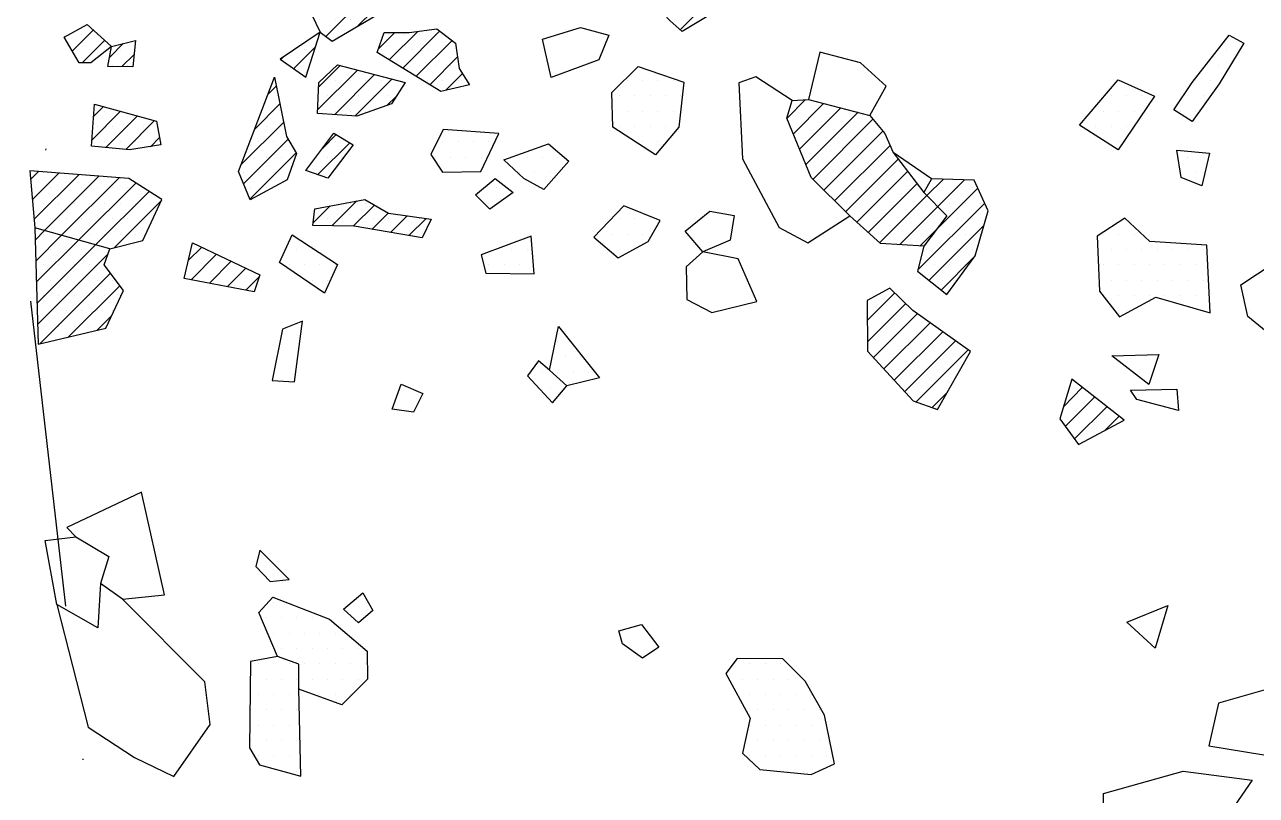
# Model space of a CAD drawing. Header units: metres. Extents: x 384 to 653, y -2222 to -1840.
# Drawn here: x 384.7 to 485, y -1980.7 to -1917.9 of the extents above; entities that cross this region are included whole.
import ezdxf

# ---------------------------------------------------------------- set-up
doc = ezdxf.new("R2010")
doc.units = ezdxf.units.M
doc.header["$LTSCALE"] = 25
doc.header["$MEASUREMENT"] = 0
doc.linetypes.add('STRICHPUNKTX2', pattern=[2, 1, -0.5, 0, -0.5])
doc.layers.get('0').update_dxf_attribs({"linetype": 'CONTINUOUS'})
for name, color, linetype in [('FEUER', 1, 'CONTINUOUS'), ('GRABUNGSGRENZE', 3, 'STRICHPUNKTX2'), ('STEINE', 4, 'CONTINUOUS'), ('STEINESCHRAFF', 4, 'CONTINUOUS')]:
    doc.layers.add(name, color=color, linetype=linetype)

# ---------------------------------------------------------------- blocks, each defined once
blk = doc.blocks.new('*X2')
at = {"color": 0}
for p, q in [((438.07, -1918.37), (442.75, -1913.68)), ((409.24, -1918.91), (412.38, -1915.77)), ((411.85, -1918.06), (413.08, -1916.84)), ((387.95, -1918.98), (388, -1918.93)), ((388.6, -1920.1), (390.32, -1918.39)), ((389.41, -1921.06), (391.24, -1919.23)), ((413.5, -1919.95), (414.86, -1918.59)), ((414.4, -1920.82), (416.72, -1918.5)), ((415.5, -1921.49), (418.5, -1918.49)), ((391.65, -1920.59), (392.74, -1919.5)), ((406.61, -1921.54), (408.4, -1919.75)), ((416.59, -1922.16), (419.5, -1919.26)), ((392.63, -1921.37), (393.64, -1920.37)), ((405.58, -1920.8), (405.86, -1920.52)), ((417.69, -1922.84), (419.94, -1920.58)), ((408.57, -1924.88), (411.81, -1921.65)), ((408.65, -1923.04), (410.41, -1921.28)), ((409.93, -1925.29), (413.21, -1922.01)), ((418.99, -1923.3), (420.36, -1921.94)), ((404.51, -1923.64), (405.2, -1922.95)), ((411.59, -1925.4), (414.61, -1922.38)), ((414.24, -1924.52), (414.97, -1923.79)), ((390.2, -1927.35), (392.54, -1925.01)), ((390.34, -1925.43), (391.15, -1924.62)), ((403.43, -1926.49), (405.5, -1924.41)), ((391.35, -1927.96), (393.92, -1925.39)), ((392.96, -1928.12), (395.31, -1925.77)), ((402.34, -1929.35), (405.81, -1925.88)), ((394.96, -1927.89), (395.7, -1927.14)), ((408.93, -1928.06), (410.08, -1926.91)), ((402.54, -1930.91), (406.18, -1927.28)), ((408.59, -1930.16), (411.18, -1927.58)), ((403.06, -1932.16), (406.83, -1928.39)), ((385.22, -1930.56), (385.86, -1929.91)), ((385.36, -1932.19), (387.5, -1930.04)), ((385.49, -1933.82), (389.14, -1930.17)), ((386.36, -1934.72), (390.78, -1930.3)), ((387.74, -1935.1), (392.41, -1930.43)), ((389.12, -1935.49), (393.77, -1930.85)), ((390.51, -1935.87), (394.85, -1931.53)), ((392.05, -1936.1), (395.84, -1932.3)), ((408.2, -1934.1), (409.59, -1932.7)), ((409.72, -1934.34), (411.75, -1932.31)), ((411.46, -1934.37), (413.19, -1932.64)), ((412.98, -1934.62), (414.3, -1933.29)), ((414.49, -1934.87), (415.85, -1933.52)), ((416, -1935.13), (417.4, -1933.73)), ((385.58, -1935.5), (386.36, -1934.72)), ((385.63, -1937.22), (387.74, -1935.1)), ((385.68, -1938.93), (389.12, -1935.49)), ((385.73, -1940.65), (390.51, -1935.87)), ((398.05, -1937.17), (399.15, -1936.07)), ((385.78, -1942.37), (391.5, -1936.65)), ((398.27, -1938.72), (400.35, -1936.64)), ((399.76, -1939), (401.54, -1937.21)), ((385.98, -1943.93), (391.71, -1938.2)), ((401.24, -1939.28), (402.74, -1937.78)), ((388.3, -1943.38), (392.47, -1939.21)), ((402.73, -1939.56), (403.83, -1938.46)), ((390.62, -1942.83), (391.82, -1941.64))]:
    blk.add_line(p, q, dxfattribs=at)
blk = doc.blocks.new('*X3')
at = {"color": 0}
for p, q in [((446.77, -1925.58), (448.28, -1924.06)), ((447.28, -1926.83), (449.74, -1924.37)), ((447.79, -1928.09), (451.15, -1924.73)), ((448.3, -1929.35), (452.55, -1925.09)), ((448.87, -1930.55), (453.75, -1925.66)), ((449.76, -1931.43), (454.55, -1926.63)), ((450.64, -1932.31), (455.16, -1927.79)), ((451.53, -1933.19), (455.83, -1928.89)), ((452.44, -1934.04), (456.59, -1929.89)), ((453.37, -1934.88), (457.35, -1930.9)), ((458.15, -1931.87), (459.49, -1930.53)), ((458.92, -1934.64), (462.29, -1931.27)), ((459.03, -1932.76), (461.2, -1930.58)), ((454.3, -1935.72), (458.15, -1931.87)), ((455.91, -1935.88), (459.03, -1932.76)), ((457.4, -1937.93), (462.85, -1932.48)), ((457.58, -1935.98), (458.92, -1934.64)), ((458.31, -1938.78), (462.79, -1934.3)), ((459.3, -1939.56), (461.99, -1936.87)), ((453.3, -1942.02), (455.53, -1939.8)), ((453.32, -1943.77), (456.42, -1940.67)), ((453.8, -1945.06), (457.36, -1941.5)), ((454.65, -1945.98), (458.4, -1942.23)), ((455.49, -1946.9), (459.43, -1942.97)), ((456.34, -1947.82), (460.46, -1943.7)), ((457.27, -1948.66), (461.5, -1944.44)), ((458.57, -1949.13), (459.81, -1947.89)), ((469.25, -1949.06), (470.79, -1947.51)), ((469.4, -1950.67), (471.79, -1948.29)), ((470.15, -1951.69), (472.78, -1949.06)), ((472.61, -1951), (473.78, -1949.83)), ((491.14, -1967.83), (493.98, -1964.98)), ((490.82, -1969.91), (494.64, -1966.09)), ((490.51, -1971.99), (495.3, -1967.19)), ((491.53, -1972.74), (495.3, -1968.97))]:
    blk.add_line(p, q, dxfattribs=at)
blk = doc.blocks.new('*X4')
at = {"color": 0}
for p, q in [((389.375, -1918.75), (389.375, -1918.75)), ((390.625, -1918.75), (390.625, -1918.75)), ((388.75, -1920), (388.75, -1920)), ((390, -1920), (390, -1920)), ((391.25, -1920), (391.25, -1920)), ((392.5, -1920), (392.5, -1920)), ((391.875, -1921.25), (391.875, -1921.25)), ((393.125, -1921.25), (393.125, -1921.25)), ((391.25, -1925), (391.25, -1925)), ((392.5, -1925), (392.5, -1925)), ((390.625, -1926.25), (390.625, -1926.25)), ((391.875, -1926.25), (391.875, -1926.25)), ((393.125, -1926.25), (393.125, -1926.25)), ((394.375, -1926.25), (394.375, -1926.25)), ((391.25, -1927.5), (391.25, -1927.5)), ((392.5, -1927.5), (392.5, -1927.5)), ((393.75, -1927.5), (393.75, -1927.5)), ((395, -1927.5), (395, -1927.5)), ((386.25, -1930), (386.25, -1930)), ((385.625, -1931.25), (385.625, -1931.25)), ((386.875, -1931.25), (386.875, -1931.25)), ((388.125, -1931.25), (388.125, -1931.25)), ((389.375, -1931.25), (389.375, -1931.25)), ((390.625, -1931.25), (390.625, -1931.25)), ((391.875, -1931.25), (391.875, -1931.25)), ((393.125, -1931.25), (393.125, -1931.25)), ((394.375, -1931.25), (394.375, -1931.25)), ((386.25, -1932.5), (386.25, -1932.5)), ((387.5, -1932.5), (387.5, -1932.5)), ((388.75, -1932.5), (388.75, -1932.5)), ((390, -1932.5), (390, -1932.5)), ((391.25, -1932.5), (391.25, -1932.5)), ((392.5, -1932.5), (392.5, -1932.5)), ((393.75, -1932.5), (393.75, -1932.5)), ((395, -1932.5), (395, -1932.5)), ((385.625, -1933.75), (385.625, -1933.75)), ((386.875, -1933.75), (386.875, -1933.75)), ((388.125, -1933.75), (388.125, -1933.75)), ((389.375, -1933.75), (389.375, -1933.75)), ((390.625, -1933.75), (390.625, -1933.75)), ((391.875, -1933.75), (391.875, -1933.75)), ((393.125, -1933.75), (393.125, -1933.75)), ((394.375, -1933.75), (394.375, -1933.75)), ((386.25, -1935), (386.25, -1935)), ((387.5, -1935), (387.5, -1935)), ((388.75, -1935), (388.75, -1935)), ((390, -1935), (390, -1935)), ((391.25, -1935), (391.25, -1935)), ((392.5, -1935), (392.5, -1935)), ((393.75, -1935), (393.75, -1935)), ((385.625, -1936.25), (385.625, -1936.25)), ((386.875, -1936.25), (386.875, -1936.25)), ((388.125, -1936.25), (388.125, -1936.25)), ((389.375, -1936.25), (389.375, -1936.25)), ((390.625, -1936.25), (390.625, -1936.25)), ((386.25, -1937.5), (386.25, -1937.5)), ((387.5, -1937.5), (387.5, -1937.5)), ((388.75, -1937.5), (388.75, -1937.5)), ((390, -1937.5), (390, -1937.5)), ((386.875, -1938.75), (386.875, -1938.75)), ((388.125, -1938.75), (388.125, -1938.75)), ((389.375, -1938.75), (389.375, -1938.75)), ((390.625, -1938.75), (390.625, -1938.75)), ((391.875, -1938.75), (391.875, -1938.75)), ((386.25, -1940), (386.25, -1940)), ((387.5, -1940), (387.5, -1940)), ((388.75, -1940), (388.75, -1940)), ((390, -1940), (390, -1940)), ((391.25, -1940), (391.25, -1940)), ((392.5, -1940), (392.5, -1940)), ((386.875, -1941.25), (386.875, -1941.25)), ((388.125, -1941.25), (388.125, -1941.25)), ((389.375, -1941.25), (389.375, -1941.25)), ((390.625, -1941.25), (390.625, -1941.25)), ((391.875, -1941.25), (391.875, -1941.25)), ((386.25, -1942.5), (386.25, -1942.5)), ((387.5, -1942.5), (387.5, -1942.5)), ((388.75, -1942.5), (388.75, -1942.5)), ((390, -1942.5), (390, -1942.5)), ((391.25, -1942.5), (391.25, -1942.5)), ((405, -1965), (405, -1965)), ((404.375, -1966.25), (404.375, -1966.25)), ((405.625, -1966.25), (405.625, -1966.25)), ((406.875, -1966.25), (406.875, -1966.25)), ((408.125, -1966.25), (408.125, -1966.25)), ((405, -1967.5), (405, -1967.5)), ((406.25, -1967.5), (406.25, -1967.5)), ((407.5, -1967.5), (407.5, -1967.5)), ((408.75, -1967.5), (408.75, -1967.5)), ((410, -1967.5), (410, -1967.5)), ((405.625, -1968.75), (405.625, -1968.75)), ((406.875, -1968.75), (406.875, -1968.75)), ((408.125, -1968.75), (408.125, -1968.75)), ((409.375, -1968.75), (409.375, -1968.75)), ((410.625, -1968.75), (410.625, -1968.75)), ((411.875, -1968.75), (411.875, -1968.75)), ((403.75, -1970), (403.75, -1970)), ((405, -1970), (405, -1970)), ((406.25, -1970), (406.25, -1970)), ((407.5, -1970), (407.5, -1970)), ((408.75, -1970), (408.75, -1970)), ((410, -1970), (410, -1970)), ((411.25, -1970), (411.25, -1970)), ((412.5, -1970), (412.5, -1970)), ((403.125, -1971.25), (403.125, -1971.25)), ((404.375, -1971.25), (404.375, -1971.25)), ((405.625, -1971.25), (405.625, -1971.25)), ((406.875, -1971.25), (406.875, -1971.25)), ((408.125, -1971.25), (408.125, -1971.25)), ((409.375, -1971.25), (409.375, -1971.25)), ((410.625, -1971.25), (410.625, -1971.25)), ((411.875, -1971.25), (411.875, -1971.25)), ((403.75, -1972.5), (403.75, -1972.5)), ((405, -1972.5), (405, -1972.5)), ((406.25, -1972.5), (406.25, -1972.5)), ((408.75, -1972.5), (408.75, -1972.5)), ((410, -1972.5), (410, -1972.5)), ((411.25, -1972.5), (411.25, -1972.5)), ((403.125, -1973.75), (403.125, -1973.75)), ((404.375, -1973.75), (404.375, -1973.75)), ((405.625, -1973.75), (405.625, -1973.75)), ((406.875, -1973.75), (406.875, -1973.75)), ((403.75, -1975), (403.75, -1975)), ((405, -1975), (405, -1975)), ((406.25, -1975), (406.25, -1975)), ((403.125, -1976.25), (403.125, -1976.25)), ((404.375, -1976.25), (404.375, -1976.25)), ((405.625, -1976.25), (405.625, -1976.25)), ((406.875, -1976.25), (406.875, -1976.25)), ((403.75, -1977.5), (403.75, -1977.5)), ((405, -1977.5), (405, -1977.5)), ((406.25, -1977.5), (406.25, -1977.5)), ((406.875, -1978.75), (406.875, -1978.75))]:
    blk.add_line(p, q, dxfattribs=at)
blk = doc.blocks.new('*X5')
at = {"color": 0}
for p, q in [((412.5, -1902.5), (412.5, -1902.5)), ((411.875, -1903.75), (411.875, -1903.75)), ((413.125, -1903.75), (413.125, -1903.75)), ((414.375, -1903.75), (414.375, -1903.75)), ((415.625, -1903.75), (415.625, -1903.75)), ((411.25, -1905), (411.25, -1905)), ((412.5, -1905), (412.5, -1905)), ((413.75, -1905), (413.75, -1905)), ((415, -1905), (415, -1905)), ((416.25, -1905), (416.25, -1905)), ((411.875, -1906.25), (411.875, -1906.25)), ((413.125, -1906.25), (413.125, -1906.25)), ((414.375, -1906.25), (414.375, -1906.25)), ((415.625, -1906.25), (415.625, -1906.25)), ((416.875, -1906.25), (416.875, -1906.25)), ((412.5, -1907.5), (412.5, -1907.5)), ((413.75, -1907.5), (413.75, -1907.5)), ((415, -1907.5), (415, -1907.5)), ((416.25, -1907.5), (416.25, -1907.5)), ((417.5, -1907.5), (417.5, -1907.5)), ((413.125, -1908.75), (413.125, -1908.75)), ((414.375, -1908.75), (414.375, -1908.75)), ((415.625, -1908.75), (415.625, -1908.75)), ((416.875, -1908.75), (416.875, -1908.75)), ((415, -1910), (415, -1910)), ((416.25, -1910), (416.25, -1910)), ((417.5, -1910), (417.5, -1910)), ((419.375, -1911.25), (419.375, -1911.25)), ((403.75, -1912.5), (403.75, -1912.5)), ((405, -1912.5), (405, -1912.5)), ((406.25, -1912.5), (406.25, -1912.5)), ((418.75, -1912.5), (418.75, -1912.5)), ((420, -1912.5), (420, -1912.5)), ((405.625, -1913.75), (405.625, -1913.75)), ((406.875, -1913.75), (406.875, -1913.75)), ((414.375, -1913.75), (414.375, -1913.75)), ((415.625, -1913.75), (415.625, -1913.75)), ((418.125, -1913.75), (418.125, -1913.75)), ((419.375, -1913.75), (419.375, -1913.75)), ((411.25, -1915), (411.25, -1915)), ((413.75, -1915), (413.75, -1915)), ((415, -1915), (415, -1915)), ((418.75, -1915), (418.75, -1915)), ((409.375, -1916.25), (409.375, -1916.25)), ((410.625, -1916.25), (410.625, -1916.25)), ((411.875, -1916.25), (411.875, -1916.25)), ((408.75, -1917.5), (408.75, -1917.5)), ((410, -1917.5), (410, -1917.5)), ((411.25, -1917.5), (411.25, -1917.5)), ((412.5, -1917.5), (412.5, -1917.5)), ((409.375, -1918.75), (409.375, -1918.75)), ((410.625, -1918.75), (410.625, -1918.75)), ((414.375, -1918.75), (414.375, -1918.75)), ((415.625, -1918.75), (415.625, -1918.75)), ((416.875, -1918.75), (416.875, -1918.75)), ((418.125, -1918.75), (418.125, -1918.75)), ((407.5, -1920), (407.5, -1920)), ((413.75, -1920), (413.75, -1920)), ((415, -1920), (415, -1920)), ((416.25, -1920), (416.25, -1920)), ((417.5, -1920), (417.5, -1920)), ((418.75, -1920), (418.75, -1920)), ((406.875, -1921.25), (406.875, -1921.25)), ((415.625, -1921.25), (415.625, -1921.25)), ((416.875, -1921.25), (416.875, -1921.25)), ((418.125, -1921.25), (418.125, -1921.25)), ((419.375, -1921.25), (419.375, -1921.25)), ((405, -1922.5), (405, -1922.5)), ((410, -1922.5), (410, -1922.5)), ((411.25, -1922.5), (411.25, -1922.5)), ((412.5, -1922.5), (412.5, -1922.5)), ((413.75, -1922.5), (413.75, -1922.5)), ((415, -1922.5), (415, -1922.5)), ((417.5, -1922.5), (417.5, -1922.5)), ((418.75, -1922.5), (418.75, -1922.5)), ((420, -1922.5), (420, -1922.5)), ((409.375, -1923.75), (409.375, -1923.75)), ((410.625, -1923.75), (410.625, -1923.75)), ((411.875, -1923.75), (411.875, -1923.75)), ((413.125, -1923.75), (413.125, -1923.75)), ((414.375, -1923.75), (414.375, -1923.75)), ((405, -1925), (405, -1925)), ((408.75, -1925), (408.75, -1925)), ((410, -1925), (410, -1925)), ((411.25, -1925), (411.25, -1925)), ((412.5, -1925), (412.5, -1925)), ((404.375, -1926.25), (404.375, -1926.25)), ((405.625, -1926.25), (405.625, -1926.25)), ((403.75, -1927.5), (403.75, -1927.5)), ((405, -1927.5), (405, -1927.5)), ((406.25, -1927.5), (406.25, -1927.5)), ((410, -1927.5), (410, -1927.5)), ((418.75, -1927.5), (418.75, -1927.5)), ((420, -1927.5), (420, -1927.5)), ((421.25, -1927.5), (421.25, -1927.5)), ((422.5, -1927.5), (422.5, -1927.5)), ((403.125, -1928.75), (403.125, -1928.75)), ((404.375, -1928.75), (404.375, -1928.75)), ((405.625, -1928.75), (405.625, -1928.75)), ((409.375, -1928.75), (409.375, -1928.75)), ((410.625, -1928.75), (410.625, -1928.75)), ((418.125, -1928.75), (418.125, -1928.75)), ((419.375, -1928.75), (419.375, -1928.75)), ((420.625, -1928.75), (420.625, -1928.75)), ((421.875, -1928.75), (421.875, -1928.75)), ((402.5, -1930), (402.5, -1930)), ((403.75, -1930), (403.75, -1930)), ((405, -1930), (405, -1930)), ((406.25, -1930), (406.25, -1930)), ((408.75, -1930), (408.75, -1930)), ((403.125, -1931.25), (403.125, -1931.25)), ((404.375, -1931.25), (404.375, -1931.25)), ((423.125, -1931.25), (423.125, -1931.25)), ((411.25, -1932.5), (411.25, -1932.5)), ((412.5, -1932.5), (412.5, -1932.5)), ((422.5, -1932.5), (422.5, -1932.5)), ((409.375, -1933.75), (409.375, -1933.75)), ((410.625, -1933.75), (410.625, -1933.75)), ((411.875, -1933.75), (411.875, -1933.75)), ((413.125, -1933.75), (413.125, -1933.75)), ((414.375, -1933.75), (414.375, -1933.75)), ((415.625, -1933.75), (415.625, -1933.75)), ((416.875, -1933.75), (416.875, -1933.75)), ((416.25, -1935), (416.25, -1935)), ((406.875, -1936.25), (406.875, -1936.25)), ((408.125, -1936.25), (408.125, -1936.25)), ((406.25, -1937.5), (406.25, -1937.5)), ((407.5, -1937.5), (407.5, -1937.5)), ((408.75, -1937.5), (408.75, -1937.5)), ((410, -1937.5), (410, -1937.5)), ((408.125, -1938.75), (408.125, -1938.75)), ((409.375, -1938.75), (409.375, -1938.75))]:
    blk.add_line(p, q, dxfattribs=at)
blk = doc.blocks.new('*X9')
at = {"color": 0}
for p, q in [((482.5, -1920), (482.5, -1920)), ((481.875, -1921.25), (481.875, -1921.25)), ((433.75, -1922.5), (433.75, -1922.5)), ((435, -1922.5), (435, -1922.5)), ((436.25, -1922.5), (436.25, -1922.5)), ((437.5, -1922.5), (437.5, -1922.5)), ((473.75, -1922.5), (473.75, -1922.5)), ((480, -1922.5), (480, -1922.5)), ((481.25, -1922.5), (481.25, -1922.5)), ((433.125, -1923.75), (433.125, -1923.75)), ((434.375, -1923.75), (434.375, -1923.75)), ((435.625, -1923.75), (435.625, -1923.75)), ((436.875, -1923.75), (436.875, -1923.75)), ((438.125, -1923.75), (438.125, -1923.75)), ((473.125, -1923.75), (473.125, -1923.75)), ((474.375, -1923.75), (474.375, -1923.75)), ((475.625, -1923.75), (475.625, -1923.75)), ((479.375, -1923.75), (479.375, -1923.75)), ((480.625, -1923.75), (480.625, -1923.75)), ((433.75, -1925), (433.75, -1925)), ((435, -1925), (435, -1925)), ((436.25, -1925), (436.25, -1925)), ((437.5, -1925), (437.5, -1925)), ((472.5, -1925), (472.5, -1925)), ((473.75, -1925), (473.75, -1925)), ((475, -1925), (475, -1925)), ((478.75, -1925), (478.75, -1925)), ((480, -1925), (480, -1925)), ((433.125, -1926.25), (433.125, -1926.25)), ((434.375, -1926.25), (434.375, -1926.25)), ((435.625, -1926.25), (435.625, -1926.25)), ((436.875, -1926.25), (436.875, -1926.25)), ((471.875, -1926.25), (471.875, -1926.25)), ((473.125, -1926.25), (473.125, -1926.25)), ((474.375, -1926.25), (474.375, -1926.25)), ((435, -1927.5), (435, -1927.5)), ((436.25, -1927.5), (436.25, -1927.5)), ((473.75, -1927.5), (473.75, -1927.5)), ((424.375, -1928.75), (424.375, -1928.75)), ((425.625, -1928.75), (425.625, -1928.75)), ((426.875, -1928.75), (426.875, -1928.75)), ((428.125, -1928.75), (428.125, -1928.75)), ((479.375, -1928.75), (479.375, -1928.75)), ((480.625, -1928.75), (480.625, -1928.75)), ((425, -1930), (425, -1930)), ((426.25, -1930), (426.25, -1930)), ((427.5, -1930), (427.5, -1930)), ((480, -1930), (480, -1930)), ((426.875, -1931.25), (426.875, -1931.25)), ((458.125, -1931.25), (458.125, -1931.25)), ((459.375, -1931.25), (459.375, -1931.25)), ((460.625, -1931.25), (460.625, -1931.25)), ((461.875, -1931.25), (461.875, -1931.25)), ((460, -1932.5), (460, -1932.5)), ((461.25, -1932.5), (461.25, -1932.5)), ((462.5, -1932.5), (462.5, -1932.5)), ((433.125, -1933.75), (433.125, -1933.75)), ((434.375, -1933.75), (434.375, -1933.75)), ((435.625, -1933.75), (435.625, -1933.75)), ((460.625, -1933.75), (460.625, -1933.75)), ((461.875, -1933.75), (461.875, -1933.75)), ((432.5, -1935), (432.5, -1935)), ((433.75, -1935), (433.75, -1935)), ((435, -1935), (435, -1935)), ((458.75, -1935), (458.75, -1935)), ((460, -1935), (460, -1935)), ((461.25, -1935), (461.25, -1935)), ((462.5, -1935), (462.5, -1935)), ((472.5, -1935), (472.5, -1935)), ((473.75, -1935), (473.75, -1935)), ((475, -1935), (475, -1935)), ((423.125, -1936.25), (423.125, -1936.25)), ((424.375, -1936.25), (424.375, -1936.25)), ((425.625, -1936.25), (425.625, -1936.25)), ((433.125, -1936.25), (433.125, -1936.25)), ((458.125, -1936.25), (458.125, -1936.25)), ((459.375, -1936.25), (459.375, -1936.25)), ((460.625, -1936.25), (460.625, -1936.25)), ((461.875, -1936.25), (461.875, -1936.25)), ((473.125, -1936.25), (473.125, -1936.25)), ((474.375, -1936.25), (474.375, -1936.25)), ((475.625, -1936.25), (475.625, -1936.25)), ((476.875, -1936.25), (476.875, -1936.25)), ((478.125, -1936.25), (478.125, -1936.25)), ((479.375, -1936.25), (479.375, -1936.25)), ((480.625, -1936.25), (480.625, -1936.25)), ((422.5, -1937.5), (422.5, -1937.5)), ((423.75, -1937.5), (423.75, -1937.5)), ((425, -1937.5), (425, -1937.5)), ((458.75, -1937.5), (458.75, -1937.5)), ((460, -1937.5), (460, -1937.5)), ((461.25, -1937.5), (461.25, -1937.5)), ((472.5, -1937.5), (472.5, -1937.5)), ((473.75, -1937.5), (473.75, -1937.5)), ((475, -1937.5), (475, -1937.5)), ((476.25, -1937.5), (476.25, -1937.5)), ((477.5, -1937.5), (477.5, -1937.5)), ((478.75, -1937.5), (478.75, -1937.5)), ((480, -1937.5), (480, -1937.5)), ((459.375, -1938.75), (459.375, -1938.75)), ((473.125, -1938.75), (473.125, -1938.75)), ((474.375, -1938.75), (474.375, -1938.75)), ((475.625, -1938.75), (475.625, -1938.75)), ((476.875, -1938.75), (476.875, -1938.75)), ((478.125, -1938.75), (478.125, -1938.75)), ((479.375, -1938.75), (479.375, -1938.75)), ((480.625, -1938.75), (480.625, -1938.75)), ((484.375, -1938.75), (484.375, -1938.75)), ((472.5, -1940), (472.5, -1940)), ((473.75, -1940), (473.75, -1940)), ((475, -1940), (475, -1940)), ((476.25, -1940), (476.25, -1940)), ((477.5, -1940), (477.5, -1940)), ((478.75, -1940), (478.75, -1940)), ((480, -1940), (480, -1940)), ((474.375, -1941.25), (474.375, -1941.25)), ((480.625, -1941.25), (480.625, -1941.25)), ((484.375, -1941.25), (484.375, -1941.25)), ((428.125, -1943.75), (428.125, -1943.75)), ((428.75, -1945), (428.75, -1945)), ((430, -1945), (430, -1945)), ((426.875, -1946.25), (426.875, -1946.25)), ((428.125, -1946.25), (428.125, -1946.25)), ((429.375, -1946.25), (429.375, -1946.25)), ((430.625, -1946.25), (430.625, -1946.25)), ((427.5, -1947.5), (427.5, -1947.5))]:
    blk.add_line(p, q, dxfattribs=at)
blk = doc.blocks.new('*X10')
at = {"color": 0}
for p, q in [((442.5, -1970), (442.5, -1970)), ((443.75, -1970), (443.75, -1970)), ((445, -1970), (445, -1970)), ((446.25, -1970), (446.25, -1970)), ((443.125, -1971.25), (443.125, -1971.25)), ((444.375, -1971.25), (444.375, -1971.25)), ((445.625, -1971.25), (445.625, -1971.25)), ((446.875, -1971.25), (446.875, -1971.25)), ((443.75, -1972.5), (443.75, -1972.5)), ((445, -1972.5), (445, -1972.5)), ((446.25, -1972.5), (446.25, -1972.5)), ((447.5, -1972.5), (447.5, -1972.5)), ((448.75, -1972.5), (448.75, -1972.5)), ((444.375, -1973.75), (444.375, -1973.75)), ((445.625, -1973.75), (445.625, -1973.75)), ((446.875, -1973.75), (446.875, -1973.75)), ((448.125, -1973.75), (448.125, -1973.75)), ((449.375, -1973.75), (449.375, -1973.75)), ((443.75, -1975), (443.75, -1975)), ((445, -1975), (445, -1975)), ((446.25, -1975), (446.25, -1975)), ((447.5, -1975), (447.5, -1975)), ((448.75, -1975), (448.75, -1975)), ((444.375, -1976.25), (444.375, -1976.25)), ((445.625, -1976.25), (445.625, -1976.25)), ((446.875, -1976.25), (446.875, -1976.25)), ((448.125, -1976.25), (448.125, -1976.25)), ((449.375, -1976.25), (449.375, -1976.25)), ((443.75, -1977.5), (443.75, -1977.5)), ((445, -1977.5), (445, -1977.5)), ((446.25, -1977.5), (446.25, -1977.5)), ((447.5, -1977.5), (447.5, -1977.5)), ((448.75, -1977.5), (448.75, -1977.5)), ((450, -1977.5), (450, -1977.5)), ((446.875, -1978.75), (446.875, -1978.75)), ((448.125, -1978.75), (448.125, -1978.75))]:
    blk.add_line(p, q, dxfattribs=at)

msp = doc.modelspace()

# ---------------------------------------------------------------- linework, layer by layer
at = {"layer": 'GRABUNGSGRENZE', "flags": 128}
msp.add_lwpolyline([(386, -1840.76), (385.07, -1877.54), (388.09, -1920.24), (384.73, -1936.28), (390.28, -1984.84), (395.05, -2023.22), (394.2, -2101), (396.22, -2219.35)], dxfattribs=at)
at = {"layer": 'STEINE'}
for points in [[(437.26, -1917.64), (433.66, -1913.81), (437.02, -1912.5), (441.66, -1913.02), (442.93, -1913.79), (441.34, -1916.64), (438.23, -1918.51), (437.26, -1917.64)], [(413.32, -1917.21), (411.29, -1914.1), (408.07, -1917.09), (408.78, -1918.57), (409.75, -1919.29), (413.32, -1917.21)], [(389.16, -1921.06), (387.94, -1918.96), (389.83, -1917.95), (391.81, -1919.74), (390.13, -1921.06), (389.16, -1921.06)], [(427.57, -1922.25), (426.86, -1919.14), (429.97, -1918.18), (432.26, -1918.8), (431.44, -1920.83), (427.57, -1922.25)], [(391.5, -1921.37), (391.81, -1919.74), (393.75, -1919.24), (393.54, -1921.38), (391.5, -1921.37)], [(408.78, -1918.57), (405.51, -1920.75), (407.6, -1922.24), (408.78, -1918.57)], [(413.41, -1920.22), (413.98, -1918.59), (416.01, -1918.59), (418.26, -1918.3), (419.78, -1919.47), (420.08, -1921.51), (420.94, -1922.84), (418.6, -1923.39), (413.41, -1920.22)], [(478.25, -1924.9), (479.73, -1922.67), (482.75, -1918.81), (483.92, -1919.47), (481.92, -1922.78), (479.72, -1925.83), (478.25, -1924.9)], [(453.49, -1925.34), (454.82, -1922.95), (452.74, -1921.05), (449.43, -1920.18), (448.5, -1924.05)], [(408.56, -1925.19), (408.67, -1922.65), (410.2, -1921.23), (415.7, -1922.67), (414.57, -1924.4), (411.76, -1925.41), (408.56, -1925.19)], [(403.08, -1932.21), (402.12, -1929.91), (405.05, -1922.23), (406.05, -1927.07), (406.86, -1928.45), (406.09, -1930.59), (403.08, -1932.21)], [(436.05, -1928.54), (432.6, -1926.29), (432.5, -1923.49), (434.65, -1921.35), (438.37, -1922.64), (437.95, -1926.31), (436.05, -1928.54)], [(447.17, -1924.14), (444.23, -1922.2), (442.85, -1922.7), (443.13, -1928.87), (446.12, -1934.48), (448.46, -1935.71), (451.88, -1933.53)], [(470.55, -1926.15), (473.72, -1922.44), (476.67, -1923.78), (473.7, -1928.15), (470.55, -1926.15)], [(457.89, -1936), (454.37, -1935.78), (451.88, -1933.53), (448.73, -1930.41), (446.76, -1925.57), (447.17, -1924.14), (448.5, -1924.05), (453.49, -1925.34), (454.71, -1926.82), (455.41, -1928.35), (457.9, -1931.62), (459.78, -1933.51), (457.89, -1936)], [(390.16, -1927.84), (390.42, -1924.42), (395.46, -1925.81), (395.81, -1927.75), (393.26, -1928.15), (390.16, -1927.84)], [(407.62, -1929.83), (409.88, -1926.78), (411.45, -1927.75), (409.41, -1930.44), (407.62, -1929.83)], [(423.32, -1926.82), (418.79, -1926.5), (417.77, -1928.53), (418.73, -1929.96), (421.84, -1929.92), (423.32, -1926.82)], [(425.35, -1930.49), (423.73, -1928.96), (427.35, -1927.65), (429.02, -1929.08), (426.98, -1931.37), (425.35, -1930.49)], [(478.84, -1930.41), (478.49, -1928.17), (481.14, -1928.43), (480.52, -1931.08), (478.84, -1930.41)], [(458.51, -1930.5), (455.41, -1928.35)], [(391.66, -1936.2), (394.36, -1935.54), (395.9, -1932.18), (393.21, -1930.49), (385.16, -1929.86), (385.55, -1934.49)], [(422.59, -1932.98), (421.42, -1931.81), (423.01, -1930.49), (424.48, -1931.61), (422.59, -1932.98)], [(457.89, -1936), (457.37, -1938.03), (459.76, -1939.93), (462.06, -1936.77), (463.14, -1933.11), (461.98, -1930.61), (458.51, -1930.5), (457.9, -1931.62)], [(408.17, -1934.31), (408.33, -1932.94), (412.41, -1932.19), (414.34, -1933.31), (417.8, -1933.78), (417.08, -1935.31), (411.53, -1934.37), (408.17, -1934.31)], [(436.45, -1933.89), (433.49, -1932.71), (431.04, -1935.25), (433.02, -1936.94), (435.47, -1935.62), (436.45, -1933.89)], [(439.9, -1936.45), (438.48, -1934.76), (440.47, -1933.14), (442.46, -1933.5), (442.15, -1935.49), (439.9, -1936.45)], [(481.2, -1941.42), (480.91, -1935.92), (476.28, -1935.6), (474.25, -1933.7), (472, -1935.17), (472.19, -1939.66), (473.81, -1941.75), (476.77, -1940.13), (481.2, -1941.42)], [(385.83, -1943.97), (391.33, -1942.66), (392.77, -1939.61), (391.2, -1937.52), (391.66, -1936.2), (385.55, -1934.49), (385.83, -1943.97)], [(405.46, -1937.31), (406.49, -1935.07), (410.2, -1937.48), (409.12, -1939.82), (405.46, -1937.31)], [(425.95, -1935.18), (421.87, -1936.7), (422.27, -1938.18), (426.19, -1938.24), (425.95, -1935.18)], [(397.71, -1938.61), (398.39, -1935.71), (403.88, -1938.32), (403.42, -1939.7), (397.71, -1938.61)], [(439.9, -1936.45), (438.57, -1937.67), (438.62, -1940.32), (440.65, -1941.39), (444.32, -1940.49), (442.8, -1937.02), (439.9, -1936.45)], [(483.7, -1939.13), (487.84, -1936.4), (493.95, -1937.03), (495.53, -1938.05), (491.39, -1942.57), (487.41, -1944.29), (484.26, -1941.73), (483.7, -1939.13)], [(461.68, -1944.57), (457, -1941.24), (455.12, -1939.4), (453.29, -1940.41), (453.32, -1944.54), (457.03, -1948.58), (459.02, -1949.3), (461.68, -1944.57)], [(405.7, -1942.76), (404.87, -1946.93), (406.7, -1947.04), (407.33, -1942.1), (405.7, -1942.76)], [(427.44, -1946.09), (428.17, -1942.53), (431.51, -1946.71), (428.86, -1947.37)], [(473.19, -1944.91), (477.01, -1944.82), (476.19, -1947.26), (473.19, -1944.91)], [(427.44, -1946.09), (426.53, -1945.32), (425.66, -1946.54), (427.69, -1948.74), (428.86, -1947.37), (427.44, -1946.09)], [(414.64, -1949.26), (415.36, -1947.22), (417.14, -1947.99), (416.38, -1949.52), (414.64, -1949.26)], [(469.93, -1946.83), (468.95, -1950.04), (470.47, -1952.13), (474.19, -1950.16), (469.93, -1946.83)], [(474.71, -1947.72), (478.48, -1947.63), (478.63, -1949.36), (475.22, -1948.48), (474.71, -1947.72)], [(392.69, -1964.73), (396.1, -1964.38), (394.25, -1956.02), (388.17, -1958.9), (388.89, -1959.67)], [(390.91, -1963.45), (390.7, -1967.06), (387.34, -1965.17), (386.39, -1959.97), (388.89, -1959.67), (391.58, -1961.26), (390.91, -1963.45)], [(406.25, -1963.14), (403.86, -1960.74), (403.55, -1962.06), (404.72, -1963.29), (406.25, -1963.14)], [(389.91, -1975.16), (393.67, -1977.62), (396.87, -1979.16), (399.84, -1974.94), (399.39, -1971.47), (392.69, -1964.73), (390.91, -1963.45)], [(410.67, -1965.55), (412.25, -1964.23), (413.06, -1965.66), (411.89, -1966.67), (410.67, -1965.55)], [(387.34, -1965.17), (389.91, -1975.16)], [(405.31, -1969.4), (403.79, -1965.83), (404.92, -1964.56), (409.55, -1966.36), (412.6, -1968.97), (412.64, -1971.26), (410.54, -1973.34), (407.03, -1972.06)], [(474.4, -1966.61), (477.76, -1965.25), (476.73, -1968.71), (474.4, -1966.61)], [(435.01, -1969.55), (433.38, -1968.37), (433.08, -1967.3), (434.92, -1966.8), (436.34, -1968.63), (435.01, -1969.55)], [(405.31, -1969.4), (403.12, -1969.8), (403.04, -1976.83), (403.85, -1978.21), (407.21, -1979.14), (407.03, -1972.06), (407.04, -1970.02), (405.31, -1969.4)], [(443.76, -1974.41), (443.13, -1977.26), (444.56, -1978.59), (448.73, -1979.01), (450.62, -1978.15), (449.82, -1974.18), (448.25, -1971.42), (446.42, -1969.58), (442.7, -1969.57), (441.78, -1970.79), (443.76, -1974.41)], [(486.61, -1971.85), (481.86, -1973.21), (481.09, -1976.67), (487.05, -1977.66), (491.28, -1974.61), (490.27, -1973.59)], [(479.38, -1985.33), (475.41, -1984.24), (472.51, -1983.27), (472.52, -1980.57), (478.99, -1978.75), (484.6, -1979.48), (481.37, -1984.16)]]:
    msp.add_lwpolyline(points, dxfattribs=at)

# ---------------------------------------------------------------- block references
at = {"layer": 'FEUER'}
for name in ['*X2', '*X3']:
    msp.add_blockref(name, (0, 0), dxfattribs=at)
at = {"layer": 'STEINESCHRAFF'}
for name in ['*X4', '*X9', '*X5', '*X10']:
    msp.add_blockref(name, (0, 0), dxfattribs=at)

doc.saveas('drawing.dxf')
